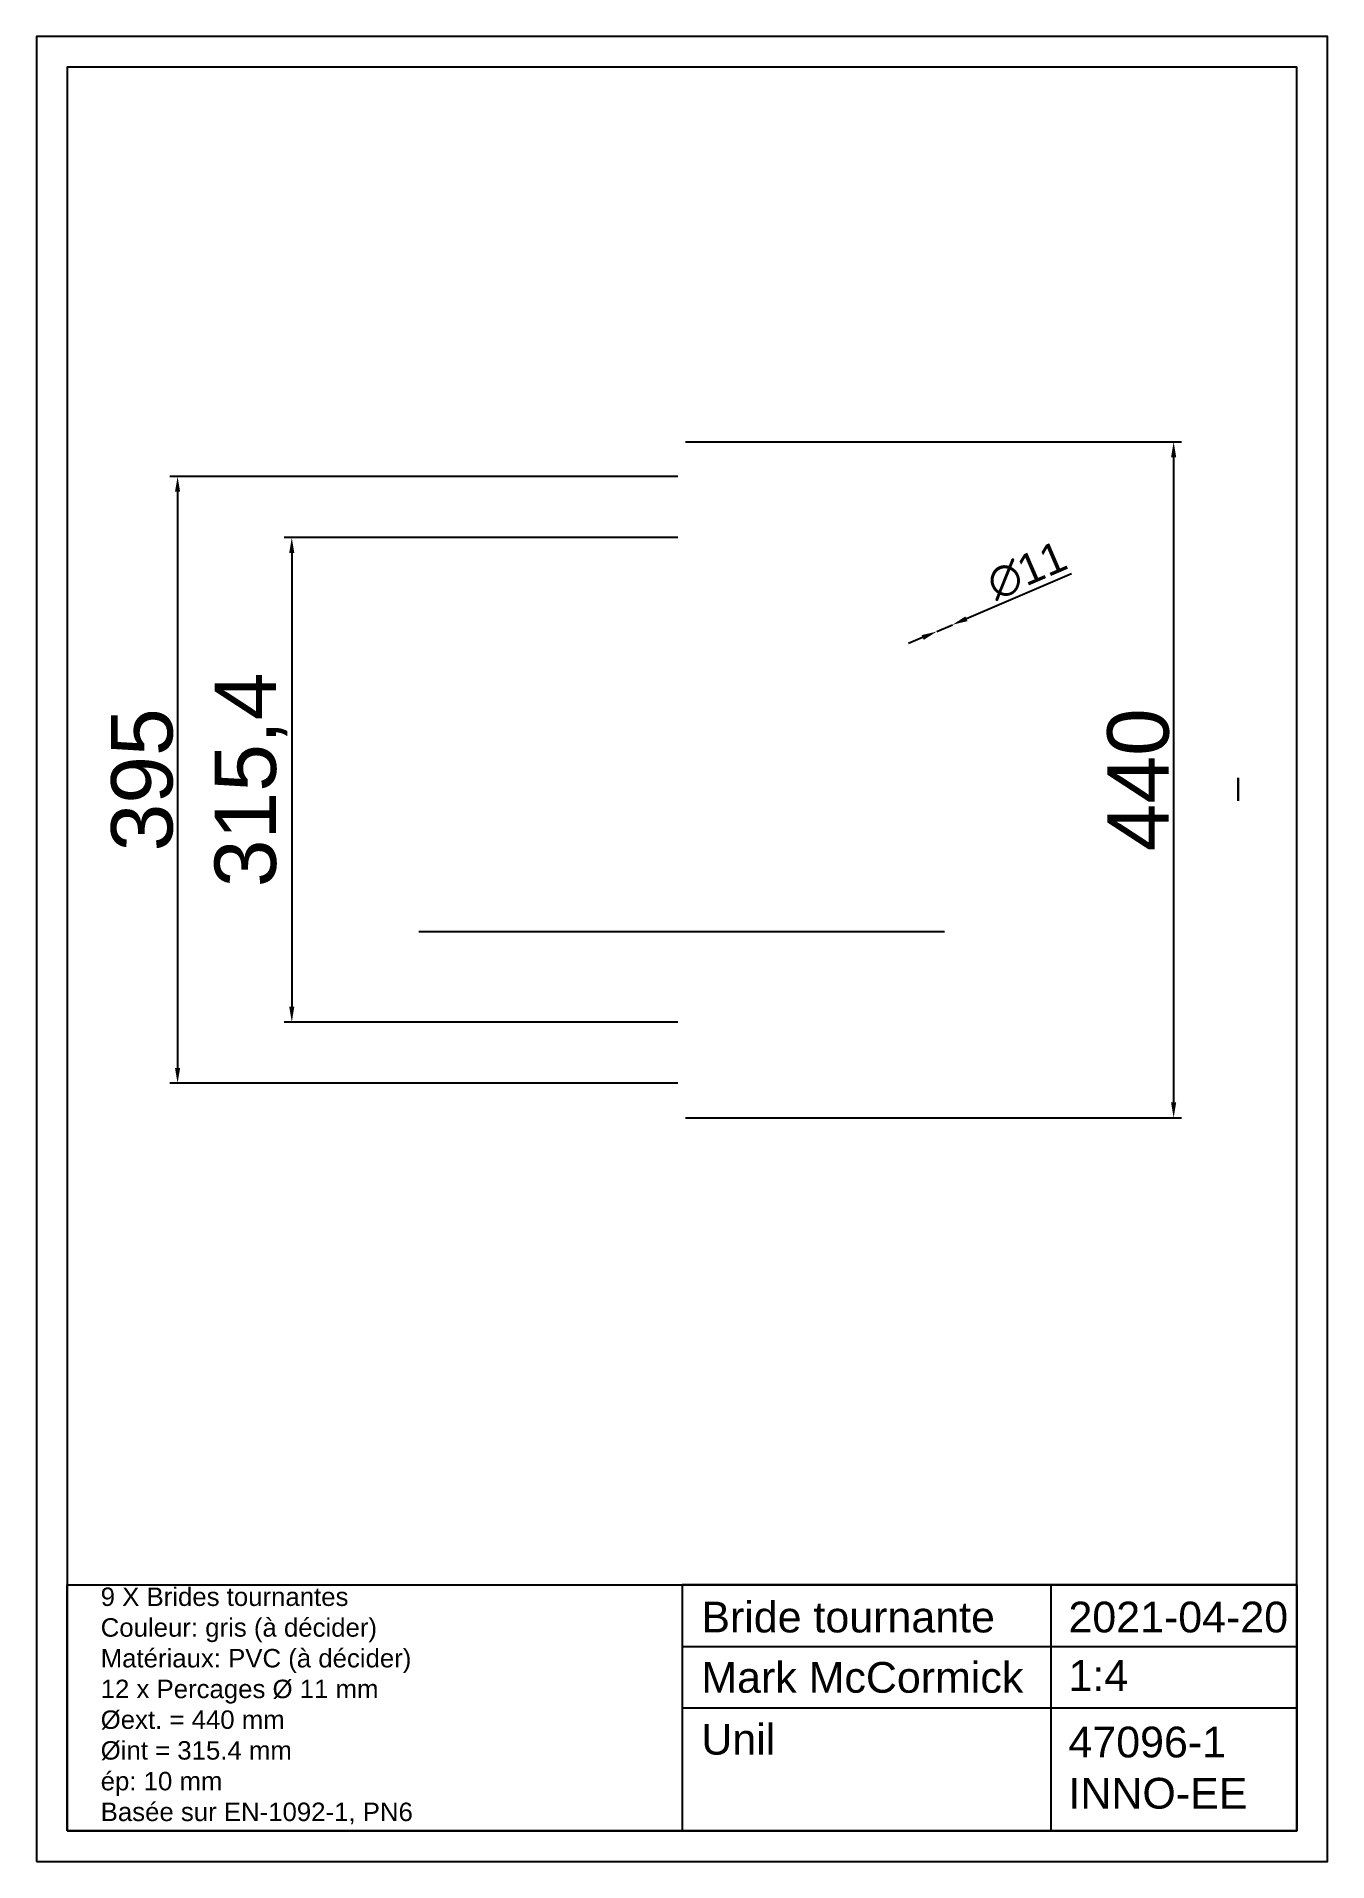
# Paper-space layout 'A4_Bride tournante' of a CAD drawing. Header units: millimetres. Extents: x -3 to 207, y -3 to 294.
# The model-space entities are those that its viewports show. They can reach past a viewport. Long polylines and large blocks are cut down to what shows.
import ezdxf

# ---------------------------------------------------------------- set-up
doc = ezdxf.new("R2010")
doc.units = ezdxf.units.MM
for name, color, linetype in [('Cartouche', 7, 'Continuous'), ('Cotes', 7, 'Continuous'), ('Fenêtre', 5, 'Continuous'), ('Metal', 7, 'Continuous')]:
    doc.layers.add(name, color=color, linetype=linetype)
doc.layers.get('Fenêtre').off()
doc.styles.get("Standard").update_dxf_attribs({"font": 'arial.ttf'})
doc.dimstyles.new('ISO-25', dxfattribs={"dimtxt": 2.5, "dimasz": 2.5, "dimexe": 1.25, "dimexo": 0.625, "dimtad": 1, "dimtxsty": 'Standard', "dimcen": 2.5, "dimadec": 0, "dimazin": 0, "dimtfac": 1, "dimtmove": 0, "dimatfit": 3, "dimfxl": 1, "dimarcsym": 0})

# ---------------------------------------------------------------- blocks, each defined once
blk = doc.blocks.new('*D108')
at = {"layer": 'Cotes', "color": 0, "lineweight": -2, "transparency": 16777216}
for p, q in [((165.2, 206.96), (148.13, 199.63)), ((141, 196.58), (138.71, 195.59)), ((143.3, 197.56), (145.83, 198.65))]:
    blk.add_line(p, q, dxfattribs=at)
at = {"layer": 'Cotes', "color": 0, "transparency": 16777216}
for points in [[(147.96, 200.02), (148.29, 199.25), (145.83, 198.65)], [(140.84, 196.96), (141.17, 196.19), (143.3, 197.56)]]:
    blk.add_solid(points, dxfattribs=at)
at = {"layer": 'Defpoints', "color": 0, "transparency": 16777216}
for p in [(143.3, 197.56, 27.49), (145.83, 198.65, 27.49)]:
    blk.add_point(p, dxfattribs=at)
at = {"layer": 'Cotes', "color": 0, "transparency": 16777216, "insert": (157.97, 207.47), "char_height": 5, "attachment_point": 5, "rotation": 23.2268}
blk.add_mtext('∅11', dxfattribs=at)
blk = doc.blocks.new('*D109')
at = {"layer": 'Cotes', "color": 0, "lineweight": -2, "transparency": 16777216}
for p, q in [((102.43, 228.42), (183.08, 228.42)), ((181.83, 225.92), (181.83, 120.92)), ((102.43, 118.42), (183.08, 118.42))]:
    blk.add_line(p, q, dxfattribs=at)
at = {"layer": 'Cotes', "color": 0, "transparency": 16777216}
for points in [[(181.41, 225.92), (182.25, 225.92), (181.83, 228.42)], [(181.41, 120.92), (182.25, 120.92), (181.83, 118.42)]]:
    blk.add_solid(points, dxfattribs=at)
at = {"layer": 'Defpoints', "color": 0, "transparency": 16777216}
for p in [(101.81, 228.42), (101.81, 118.42), (181.83, 118.42)]:
    blk.add_point(p, dxfattribs=at)
at = {"layer": 'Cotes', "color": 0, "transparency": 16777216, "insert": (176.1, 173.42), "char_height": 10, "attachment_point": 5, "rotation": 90}
blk.add_mtext('440', dxfattribs=at)
blk = doc.blocks.new('*D110')
at = {"layer": 'Cotes', "color": 0, "lineweight": -2, "transparency": 16777216}
for p, q in [((101.18, 222.79), (18.55, 222.79)), ((19.8, 220.29), (19.8, 126.54)), ((101.18, 124.04), (18.55, 124.04))]:
    blk.add_line(p, q, dxfattribs=at)
at = {"layer": 'Cotes', "color": 0, "transparency": 16777216}
for points in [[(19.38, 220.29), (20.22, 220.29), (19.8, 222.79)], [(19.38, 126.54), (20.22, 126.54), (19.8, 124.04)]]:
    blk.add_solid(points, dxfattribs=at)
at = {"layer": 'Defpoints', "color": 0, "transparency": 16777216}
for p in [(101.81, 222.79), (19.8, 124.04), (101.81, 124.04)]:
    blk.add_point(p, dxfattribs=at)
at = {"layer": 'Cotes', "color": 0, "transparency": 16777216, "insert": (14.06, 173.42), "char_height": 10, "attachment_point": 5, "rotation": 90}
blk.add_mtext('395', dxfattribs=at)
blk = doc.blocks.new('*D125')
at = {"layer": 'Cotes', "color": 0, "lineweight": -2, "transparency": 16777216}
for p, q in [((101.18, 212.84), (37.13, 212.84)), ((38.38, 210.34), (38.38, 136.49)), ((101.18, 133.99), (37.13, 133.99))]:
    blk.add_line(p, q, dxfattribs=at)
at = {"layer": 'Cotes', "color": 0, "transparency": 16777216}
for points in [[(37.96, 210.34), (38.79, 210.34), (38.38, 212.84)], [(37.96, 136.49), (38.79, 136.49), (38.38, 133.99)]]:
    blk.add_solid(points, dxfattribs=at)
at = {"layer": 'Defpoints', "color": 0, "transparency": 16777216}
for p in [(101.81, 212.84), (38.38, 133.99), (101.81, 133.99)]:
    blk.add_point(p, dxfattribs=at)
at = {"layer": 'Cotes', "color": 0, "transparency": 16777216, "insert": (31.74, 173.42), "char_height": 10, "attachment_point": 5, "rotation": 90}
blk.add_mtext('315,4', dxfattribs=at)

msp = doc.modelspace()

# ---------------------------------------------------------------- linework, layer by layer
at = {"transparency": 33554457}
msp.add_line((25531.928, -4038.254, -41.273), (25874.008, -4038.254, -41.273), dxfattribs=at)
at = {"layer": 'Metal'}
for p, q in [((26064.968, -3938.204, 923.836), (26064.968, -3938.204, 936.836)), ((26064.968, -3939.204, 937.836), (26064.968, -3952.204, 937.836)), ((26064.968, -3952.204, 922.836), (26064.968, -3939.204, 922.836)), ((26064.968, -3951.704, 936.336), (26064.968, -3939.704, 936.336)), ((26064.968, -3939.704, 936.336), (26064.968, -3939.704, 924.336)), ((26064.968, -3939.704, 924.336), (26064.968, -3951.704, 924.336)), ((26064.968, -3951.704, 924.336), (26064.968, -3951.704, 936.336)), ((26064.968, -3953.204, 936.836), (26064.968, -3953.204, 923.836))]:
    msp.add_line(p, q, dxfattribs=at)
at = {"layer": 'Metal', "extrusion": (1, 9.90298e-16, -1.83697e-16)}
for centre, start, end in [((-3939.204, 936.836, 26064.968), 0, 90), ((-3939.204, 923.836, 26064.968), 270, 0), ((-3952.204, 936.836, 26064.968), 90, 180), ((-3952.204, 923.836, 26064.968), 180, 270)]:
    msp.add_arc(centre, 1, start, end, dxfattribs=at)

psp = doc.layouts.new('A4_Bride tournante')

# ---------------------------------------------------------------- linework, layer by layer
at = {"layer": 'Cartouche'}
for p, q in [((101.8538, 42.3895), (101.8538, 22.3895)), ((161.8538, 42.3895), (161.8538, 2.3895)), ((201.8538, 42.3895), (176.8538, 42.3895)), ((101.8538, 32.3895), (201.8538, 32.3895)), ((101.8538, 22.3895), (201.8538, 22.3895))]:
    psp.add_line(p, q, dxfattribs=at)
for points in [[(-3.1462, -2.6105), (206.8538, -2.6105), (206.8538, 294.3895), (-3.1462, 294.3895)], [(1.8538, 2.3895), (201.8538, 2.3895), (201.8538, 289.3895), (1.8538, 289.3895)], [(1.8538, 2.3895), (1.8538, 42.3895), (201.8538, 42.3895), (201.8538, 2.3895)]]:
    psp.add_lwpolyline(points, close=True, dxfattribs=at)
psp.add_lwpolyline([(201.8538, 42.3895), (101.8538, 42.3895), (101.8538, 2.3895)], dxfattribs=at)

# ---------------------------------------------------------------- texts
at = {"layer": 'Cartouche', "attachment_point": 1}
for s, width, heights, insert, char_height in [('9 X Brides tournantes \\PCouleur: gris (à décider)\\PMatériaux: PVC (à décider)\\P12 x Percages %%C 11 mm\\P%%Cext. = 440 mm\\P%%Cint = 315.4 mm \\Pép: 10 mm \\PBasée sur EN-1092-1, PN6', 82.868067, [41.9823], (7.2944, 41.9774), 3), ('Bride tournante', 56.981562, [7.785], (104.9986, 39.6704), 5), ('2021-04-20', 44.34935, [0.7707], (164.72, 39.6704), 5), ('Mark McCormick', 57.557344, [0.7707], (104.9986, 29.8547), 5), ('1:4', 18.451324, [0], (164.72, 30.1571), 5), ('Unil', 18.451324, [2.5827], (104.9986, 19.7807), 5), ('47096-1 INNO-EE', 28.371875, [15.6583], (164.72, 19.3297), 5)]:
    psp.add_mtext_dynamic_manual_height_columns(s, width=width, gutter_width=12.5, heights=heights, dxfattribs=dict(at, insert=insert, char_height=char_height))

# ---------------------------------------------------------------- dimensions: what is measured, and where the dimension line sits
at = {"layer": 'Cotes', "transparency": 33554687}
for base, p1, p2, picture, middle in [((181.8293, 118.4183), (101.8058, 228.4183), (101.8058, 118.4183), '*D109', (176.0986, 173.4183)), ((19.799, 124.0433), (101.8058, 222.7933), (101.8058, 124.0433), '*D110', (14.0649, 173.4183)), ((38.3769, 133.9933), (101.8058, 212.8433), (101.8058, 133.9933), '*D125', (31.7423, 173.4183))]:
    dim = psp.add_linear_dim(base=base, p1=p1, p2=p2, angle=90, dimstyle='ISO-25', override={"dimtxt": 10, "dimlfac": -4}, dxfattribs=at)
    dim.commit()
    dim.dimension.update_dxf_attribs({"geometry": picture, "text_midpoint": middle})
dim = psp.add_diameter_dim_2p(p1=(143.3022, 197.5635, 27.489), p2=(145.8293, 198.6481, 27.489), dimstyle='ISO-25', override={"dimtxt": 5, "dimlfac": -4}, dxfattribs=at)
dim.commit()
dim.dimension.update_dxf_attribs({"geometry": '*D108', "text_midpoint": (159.2767, 204.4191), "dimtype": 163})

# ---------------------------------------------------------------- viewports
at = {"layer": 'Fenêtre', "view_target_point": (25702.1904, -3967.4621)}
psp.add_viewport(center=(101.6115, 166.4287), size=(198.5565, 245.22183), view_center_point=(0, 0), view_height=980.88732, dxfattribs=at)

doc.saveas('drawing.dxf')
